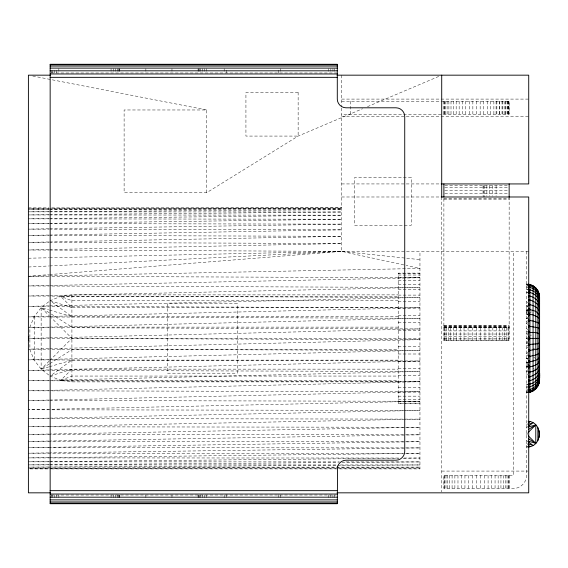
<?xml version="1.0" encoding="UTF-8"?>
<svg xmlns="http://www.w3.org/2000/svg" width="568" height="568" viewBox="0 0 568 568"><rect width="100%" height="100%" fill="white"/><g stroke="black" fill="none" stroke-linecap="round" stroke-linejoin="round"><path stroke-width="0.43" stroke-dasharray="2.84 2.13" d="M48.77 301.771L41.145 307.622L34.229 316.632L29.884 327.125L29.884 349.647L34.229 360.133L41.145 369.143L48.77 374.994M527.516 341.964L526.55 343.399L529.085 344.165M529.085 367.063L526.55 367.013L527.516 365.7M527.516 317.484L526.55 318.74L527.672 317.484M529.085 371.799L526.55 371.152L527.516 369.903M529.085 314.771L526.55 314.139L527.516 312.954M526.55 371.152L527.672 369.796M526.55 348.376L527.672 347.055M49.139 361.149L41.145 369.143L41.145 307.622L48.628 309.808M49.757 360.531L71.909 338.386L419.958 338.386M398.204 360.133L71.909 360.133L50.154 376.059L60.648 380.404L71.909 369.143L398.204 369.143M526.55 424.871L527.672 423.742M527.779 432.866L526.55 434.094L527.779 435.329M527.672 339.458L526.55 338.386L527.672 337.314M526.55 375.022L527.672 374.021M527.672 322.525L526.55 323.497L527.672 324.463M527.672 352.302L526.55 353.268L527.672 354.24M526.55 427.569L527.857 426.618M49.203 364.038L41.145 369.143L48.628 366.956M49.934 363.577L71.909 349.647L398.204 349.647M206.773 192.637L206.773 109.972L124.115 109.972L124.115 192.637L206.773 192.637L298.136 136.079L362.583 108.736M367.475 106.663L440.079 75.863M398.204 316.632L71.909 316.632L50.154 300.706L60.648 296.361L71.909 294.877L398.204 294.877M398.204 381.888L71.909 381.888L60.648 380.404L71.909 376.059L398.204 376.059M529.93 312.506L531.499 311.917M50.154 376.059L71.909 369.143M529.085 332.599L526.55 333.366L527.516 334.8M49.459 366.708L71.909 360.133M529.085 311.52L526.55 312.258L529.085 312.443M526.55 345.699L529.085 345.003M529.085 391.189L526.55 391.842L529.085 391.948M527.516 306.862L526.55 305.612L529.085 304.966M527.516 363.811L526.55 362.625L528.24 362.206M526.55 321.168L529.085 320.65M529.085 310.554L526.55 311.065L529.085 311.221M528.24 384.337L526.55 384.621L529.085 384.337M529.085 392.119L526.55 392.531L528.24 392.424M529.085 309.965L526.55 310.348L529.085 310.369M526.55 342.071L529.085 341.716M526.55 392.765L528.24 392.545M526.55 447.151L528.24 446.924M528.24 386.865L526.55 387.064L529.085 387M526.55 318.385L529.085 318.151M526.55 286.073L529.085 285.867M48.777 276.339L28.4 276.261L48.692 274.649M49.579 274.578L341.645 251.368L528.723 251.368M526.55 310.107L529.085 309.908L526.55 309.752L527.516 311.065M526.55 364.507L529.085 364.322M526.55 367.013L528.24 366.892M526.55 365.7L529.085 365.543M526.55 287.671L529.085 287.522M526.55 362.625L529.085 362.476M28.4 266.995L48.749 265.98M49.636 265.938L341.645 251.368L419.958 259.647M526.55 362.874L529.085 362.746M529.93 335.17L531.499 335.092M528.24 284.852L526.55 284.923L529.085 285.576M48.777 316.426L28.4 316.901L48.777 316.972M49.664 316.404L419.958 307.771L49.664 306.422M48.777 327.118L28.4 327.608L48.777 327.672M49.664 327.097L419.958 318.286L49.664 316.972M48.777 337.889L28.4 338.386L48.777 338.45M49.664 337.868L419.958 328.936L49.664 327.679M48.777 348.667L28.4 349.164L48.777 349.221M49.664 348.645L419.958 339.65L49.664 338.45M48.777 359.374L28.4 359.863L48.777 359.927M49.664 359.352L419.958 350.357L49.664 349.228M48.777 369.931L28.4 370.421L48.777 370.478M49.664 369.91L419.958 360.985L49.664 359.927M48.777 380.276L28.4 380.766L48.777 380.808M49.664 380.255L419.958 371.458L49.664 370.478M48.777 390.337L28.4 390.812L48.777 390.855M49.664 390.315L419.958 381.71L49.664 380.816M28.4 258.22L48.749 257.773M49.636 257.751L341.645 251.368L405.325 265.263M48.777 295.559L28.4 296.006L48.777 296.077M49.664 295.537L419.958 287.429L49.664 286.031M48.777 305.882L28.4 306.344L48.777 306.415M49.664 305.861L419.958 297.462L49.664 296.084M48.777 400.042L28.4 400.504L48.777 400.539M49.664 400.021L419.958 391.664L49.664 390.855M48.749 249.565L28.4 249.984L48.812 250.076M49.636 249.544L341.645 243.509L49.7 242.437M28.4 276.261L48.777 275.856M49.664 275.842L419.958 268.458L406.191 265.455M48.777 285.526L28.4 285.952L48.777 286.031M49.664 285.505L419.958 277.738L49.664 276.346M526.55 309.752L528.24 309.723M48.777 418.126L28.4 418.552L48.777 418.58M49.664 418.112L419.958 410.437L49.664 409.805M48.777 426.383L28.4 426.781L419.958 427.271L49.664 434.023M49.664 426.369L419.958 419.127L49.664 418.58M48.749 241.961L28.4 242.358L48.812 242.429M49.636 241.947L341.645 236.309L49.7 235.45M48.777 434.037L28.4 434.406L419.958 434.818L49.664 441.024M48.749 235.024L28.4 235.386L48.812 235.443M49.636 235.01L341.645 229.841L49.7 229.167M48.777 441.038L28.4 441.379L419.958 441.705L49.664 447.328M48.812 228.79L28.4 229.117L48.812 229.167M49.7 228.776L341.645 224.133L49.7 223.629M48.777 447.343L28.4 447.648L419.958 447.904L49.664 452.888M48.812 223.309L28.4 223.593L48.812 223.629M49.7 223.295L341.645 219.234L49.7 218.886M48.777 452.895L28.4 453.172L419.958 453.363L404.011 453.548M48.812 218.616L28.4 218.857L48.812 218.879M49.7 218.609L341.645 215.18L49.7 214.952M48.777 457.673L28.4 457.907L398.693 458.035M49.664 457.659L403.124 453.555M526.55 366.417L529.085 366.395M48.777 461.635L28.4 461.834L48.777 461.834M49.664 461.628L398.693 458.248M403.124 458.206L419.958 458.042L403.124 458.035M48.812 214.747L28.4 214.938L48.812 214.952M49.7 214.732L341.645 211.999L49.7 211.864M48.812 211.715L28.4 211.857L48.812 211.864M49.7 211.715L341.645 209.706L49.7 209.649M48.777 464.752L28.4 464.908L48.777 464.908M49.664 464.745L338.457 462.537M342 462.515L419.958 461.919L343.775 461.898M48.777 467.01L28.4 467.123L419.958 467.144L49.664 468.387M49.664 467.002L336.682 465.419M337.569 465.412L419.958 464.958L338.457 464.951M48.812 209.556L28.4 209.642L48.812 209.649M49.7 209.556L341.645 208.328L49.7 208.314L341.645 207.867L49.7 207.867M28.4 468.458L48.777 468.387M51.042 72.995L337.293 72.995M341.645 99.095L528.723 99.095M341.645 101.274L509.148 101.274L509.148 114.324L341.645 114.324M341.645 116.504L528.723 116.504M341.645 183.933L441.712 183.933M444.765 185.686L508.261 185.686M444.765 187.759L508.261 187.759M444.765 190.465L508.261 190.465M444.765 193.61L508.261 193.61M341.645 196.989L443.005 196.989M443.885 198.601L509.148 198.601M443.885 199.162L509.148 199.162M28.4 207.867L48.812 207.867M419.958 273.123L398.204 273.123L398.204 403.642L419.958 403.642M398.204 273.599L419.958 273.599M398.204 275.019L419.958 275.019M398.204 277.361L419.958 277.361M398.204 280.599L419.958 280.599M398.204 284.674L419.958 284.674M398.204 289.538L419.958 289.538M398.204 295.104L419.958 295.104M398.204 307.622L71.909 307.622L60.648 296.361L398.204 296.361M398.204 300.706L71.909 300.706L60.648 296.361M398.204 301.31L419.958 301.31M398.204 308.055L419.958 308.055M398.204 315.24L419.958 315.24M398.204 322.766L419.958 322.766M443.885 325.329L509.148 325.329M443.885 325.897L509.148 325.897M443.885 326.415L509.148 326.415M443.885 326.87L509.148 326.87M398.204 327.125L71.909 327.125L49.934 313.195M443.885 327.218L509.148 327.218M443.885 327.431L509.148 327.431M443.885 327.509L509.148 327.509M398.204 330.519L419.958 330.519M443.885 330.881L509.148 330.881M443.885 334.034L509.148 334.034M443.885 336.739L509.148 336.739M526.55 338.386L529.085 338.386M443.885 338.812L509.148 338.812M443.885 340.111L509.148 340.111M398.204 346.246L419.958 346.246M398.204 353.999L419.958 353.999M398.204 361.525L419.958 361.525M398.204 368.71L419.958 368.71M398.204 375.455L419.958 375.455M60.648 380.404L398.204 380.404M398.204 381.66L419.958 381.66M398.204 387.234L419.958 387.234M398.204 392.09L419.958 392.09M398.204 396.166L419.958 396.166M398.204 399.403L419.958 399.403M398.204 401.746L419.958 401.746M398.204 403.166L419.958 403.166M526.55 446.704L528.24 446.704M49.664 461.834L339.344 461.898M49.664 464.908L337.569 464.943M30.175 468.458L419.958 468.465M30.175 468.905L50.545 468.905M51.432 468.905L419.958 468.905L419.958 251.368M441.712 471.078L527.878 471.078M51.042 495.005L336.128 495.005M49.664 400.546L419.958 401.264L28.4 409.769L48.777 409.805M49.7 250.076L341.645 251.368L341.645 107.799M528.24 289.744L526.55 289.701L529.085 289.999M526.55 313.891L529.085 314.019M526.55 314.139L528.24 314.239M526.55 389.094L529.085 389.243M528.24 284.341L526.55 284.234L528.24 284.511M526.55 390.692L529.085 390.898M526.55 358.38L529.085 358.614M528.24 292.335L526.55 292.144L529.085 292.57M526.55 284L528.24 284.22M526.55 366.665L529.085 366.999M526.55 334.694L529.085 335.049M32.752 76.02L206.773 109.972M526.55 355.596L529.085 356.122M533.075 348.298L534.424 348.645M526.55 331.066L529.085 331.762M49.459 310.057L71.909 316.632M50.154 300.706L71.909 307.622M533.75 357.428L535.78 358.401M49.203 312.727L41.145 307.622L49.139 315.616M526.55 440.626L527.857 441.577M533.075 368.22L534.424 369.25M526.55 301.743L527.672 302.751M526.55 443.324L527.672 444.453M49.757 316.234L71.909 338.386M527.672 359.281L526.55 358.032L527.516 359.281M526.55 328.389L527.672 329.71M526.55 305.612L527.672 306.969M526.55 251.368L526.55 475.43C526.593 482.417 520.48 488.523 513.493 488.48L443.885 488.48L443.885 475.43L513.493 475.43L513.493 251.368M509.148 196.989L509.148 340.559L443.885 340.559L443.885 197.87M509.148 475.43L509.148 488.48M508.942 101.274L508.942 114.324M508.864 327.509L508.864 340.559M508.907 475.43L508.907 488.48M508.701 101.274L508.701 114.324M508.325 101.274L508.325 114.324M508.197 475.43L508.197 488.48M508.033 327.509L508.033 340.559M507.394 101.274L507.394 114.324M507.316 101.274L507.316 114.324M507.025 475.43L507.025 488.48M506.663 327.509L506.663 340.559M505.918 101.274L505.918 114.324M505.406 475.43L505.406 488.48M505.321 101.274L505.321 114.324M504.774 327.509L504.774 340.559M504.143 101.274L504.143 114.324M503.369 475.43L503.369 488.48M502.616 101.274L502.616 114.324M502.403 327.509L502.403 340.559M502.027 101.274L502.027 114.324M500.94 475.43L500.94 488.48M499.591 101.274L499.591 114.324M499.591 327.509L499.591 340.559M499.471 101.274L499.471 114.324M498.15 475.43L498.15 488.48M496.858 101.274L496.858 114.324M496.382 327.509L496.382 340.559M496.091 101.274L496.091 114.324M496.091 185.672L496.091 196.116M495.055 475.43L495.055 488.48M493.876 101.274L493.876 114.324M492.832 327.509L492.832 340.559M492.719 185.672L492.719 196.116M491.682 475.43L491.682 488.48M490.674 101.274L490.674 114.324M489.566 185.672L489.566 196.116M489.005 327.509L489.005 340.559M488.089 475.43L488.089 488.48M487.294 101.274L487.294 114.324M486.861 185.672L486.861 196.116M484.958 327.509L484.958 340.559M484.788 185.672L484.788 196.989M484.326 475.43L484.326 488.48M483.78 101.274L483.78 114.324M483.489 185.672L483.489 196.989M483.041 185.672L483.041 196.116M480.776 327.509L480.776 340.559M480.45 475.43L480.45 488.48M480.166 101.274L480.166 114.324M476.516 101.274L476.516 114.324M476.516 327.509L476.516 340.559M476.516 475.43L476.516 488.48M472.86 101.274L472.86 114.324M472.583 475.43L472.583 488.48M472.256 327.509L472.256 340.559M469.253 101.274L469.253 114.324M468.706 475.43L468.706 488.48M468.067 327.509L468.067 340.559M465.739 101.274L465.739 114.324M464.943 475.43L464.943 488.48M464.028 327.509L464.028 340.559M462.359 101.274L462.359 114.324M461.351 475.43L461.351 488.48M460.201 327.509L460.201 340.559M459.157 101.274L459.157 114.324M457.978 475.43L457.978 488.48M456.651 327.509L456.651 340.559M456.168 101.274L456.168 114.324M454.876 475.43L454.876 488.48M453.441 101.274L453.441 114.324M453.441 327.509L453.441 340.559M452.092 475.43L452.092 488.48M451.006 101.274L451.006 114.324M450.63 327.509L450.63 340.559M449.664 475.43L449.664 488.48M448.89 101.274L448.89 114.324M448.258 327.509L448.258 340.559M447.627 475.43L447.627 488.48M447.115 101.274L447.115 114.324M446.37 327.509L446.37 340.559M446.008 475.43L446.008 488.48M445.717 101.274L445.717 114.324M445 327.509L445 340.559M444.836 475.43L444.836 488.48M444.701 101.274L444.701 114.324M444.091 101.274L444.091 114.324M444.162 327.509L444.162 340.559M444.126 475.43L444.126 488.48M443.885 101.274L443.885 114.324M441.712 196.989L441.712 491.959M350.349 101.274L350.349 114.324M341.645 75.168L341.645 106.926M334.744 68.643L334.744 71.256M334.744 495.005L334.744 497.618M332.947 68.643L332.947 71.256M332.947 495.005L332.947 497.618M330.846 68.643L330.846 71.256M330.846 495.005L330.846 497.618M328.595 68.643L328.595 71.256M328.595 495.005L328.595 497.618M280.734 68.643L280.734 71.256M280.734 495.005L280.734 497.618M278.561 70.148L278.561 73.499M278.561 494.501L278.561 497.852M226.355 70.148L226.355 73.499M226.355 494.501L226.355 497.852M224.175 68.643L224.175 71.256M224.175 495.005L224.175 497.618M206.773 68.643L206.773 71.256M206.773 495.005L206.773 497.618M204.523 68.643L204.523 71.256M204.523 495.005L204.523 497.618M202.428 68.643L202.428 71.256M202.428 495.005L202.428 497.618M200.625 68.643L200.625 71.256M200.625 495.005L200.625 497.618M199.24 68.643L199.24 71.256M199.24 495.005L199.24 497.618M198.374 68.643L198.374 71.256M198.374 495.005L198.374 497.618M198.076 68.643L198.076 71.256M198.076 495.005L198.076 497.618M171.969 68.643L171.969 71.256M171.969 495.005L171.969 497.618M145.869 68.643L145.869 71.256M145.869 495.005L145.869 497.618M119.763 68.643L119.763 71.256M119.763 495.005L119.763 497.618M119.465 68.643L119.465 71.256M119.465 495.005L119.465 497.618M118.598 68.643L118.598 71.256M118.598 495.005L118.598 497.618M117.214 68.643L117.214 71.256M117.214 495.005L117.214 497.618M115.41 68.643L115.41 71.256M115.41 495.005L115.41 497.618M113.316 68.643L113.316 71.256M113.316 495.005L113.316 497.618M111.065 68.643L111.065 71.256M111.065 495.005L111.065 497.618M71.909 294.877L71.909 381.888M58.852 68.643L58.852 71.256M58.852 495.005L58.852 497.618M56.601 70.382L56.601 72.995M56.601 495.005L56.601 497.618M54.507 70.382L54.507 72.995M54.507 495.005L54.507 497.618M52.703 70.382L52.703 72.995M52.703 495.005L52.703 497.618M51.319 70.382L51.319 72.995M51.319 495.005L51.319 497.618M34.229 316.632L34.229 360.133M48.812 208.279L28.4 208.307L48.812 208.314M298.136 92.57L245.93 92.57L245.93 136.079L298.136 136.079L298.136 92.57M411.253 177.408L354.695 177.408L354.695 225.269L411.253 225.269L411.253 177.408M237.232 303.575L167.624 303.575L167.624 373.19L237.232 373.19L237.232 303.575"/><path stroke-width="0.85" d="M528.24 386.865C535.851 386.488 541.34 378.544 539.266 371.231M528.574 389.854C536 388.313 541.29 380.894 539.266 373.339M28.627 336.654L28.627 340.118M539.266 299.584C540.942 292.548 535.461 284.831 528.24 284.22M528.24 392.545C534.587 391.984 539.593 386.006 539.6 379.715L539.6 297.05M528.24 446.924C542.909 446.001 542.909 422.194 528.24 421.264M539.266 299.826C540.949 292.776 535.411 285.221 528.24 284.511M539.266 300.557C540.985 293.436 535.248 286.386 528.24 285.363M539.266 301.764C541.013 294.714 535.155 288.395 528.574 286.911M539.6 324.733L539.153 323.618L539.6 316.39C538.734 311.427 532.614 309.702 528.24 309.723M539.153 380.581L539.6 377.393L539.266 375.001M539.266 303.426L539.302 297.838M539.266 375.64L539.6 373.382C539.494 379.389 533.892 383.769 528.24 384.337M539.266 377.905L539.6 375.618L539.153 378.402M539.266 305.534L539.302 300.039M539.266 308.048C540.999 301.452 534.275 296.815 528.574 295.722M539.302 310.753C540.899 304.164 533.48 301.146 528.574 299.421M539.302 314.019C540.651 308.658 534.36 305.414 529.93 304.753L528.801 303.752M539.302 357.648L539.266 353.942M539.302 317.59L539.6 316.39M539.302 361.567L539.302 358.997M539.6 356.313L539.153 357.783L537.853 359.146L535.78 360.318L528.24 362.206M539.6 352.032L539.153 353.147C536.341 356.058 531.868 355.192 528.574 356.931M539.153 329.937L539.6 329.184L539.153 328.432L537.853 327.736L529.93 326.38L528.801 325.421M528.481 340.53L529.93 338.386L528.481 336.235M528.481 316.227L529.93 314.338L533.075 314.921L537.853 317.05L539.153 318.456M528.481 368.653L529.93 366.779C533.7 366.097 538.72 364.684 539.6 360.375L539.302 359.175M528.801 345.742L529.93 344.421L537.853 343.739L539.6 343.008L539.153 342.632M528.801 422.613L529.93 421.491L528.24 421.491M528.396 432.248L535.78 424.871L535.78 443.324L528.226 441.116M528.801 373.013L529.93 372.012C534.36 371.351 540.651 368.107 539.302 362.746M528.801 321.545L529.93 320.565L533.075 320.998L537.853 322.574L539.153 323.618M539.153 334.133L539.6 333.757C536.213 332.287 531.84 332.024 528.24 332.855M528.801 351.344L529.93 350.385L537.853 349.029L539.153 348.333L539.6 347.58L539.153 346.828M528.503 426.135L533.075 422.791L528.176 424.353M528.574 293.507L529.93 292.527C535.006 293.663 539.586 297.944 539.6 303.39L539.266 301.239M528.574 387.639L529.93 386.666L528.574 385.85M528.68 429.365L535.78 424.871L528.226 427.079M528.574 377.344C533.48 375.618 540.899 372.608 539.302 366.019M528.574 327.182L529.93 326.38M528.574 297.007L529.93 296.212M528.574 300.841L529.93 300.245M528.24 392.261C535.411 391.544 540.949 383.989 539.266 376.939M528.24 391.402C535.248 390.386 540.985 383.329 539.266 376.208M528.574 422.01L529.93 421.491M528.574 381.043C534.275 379.956 540.999 375.313 539.266 368.717M528.24 305.179L529.93 304.753M528.24 285.938L529.93 285.796M528.24 366.892L529.93 366.779L528.481 364.997M528.24 392.424L529.93 392.325L529.93 284.447L528.24 284.341M528.24 287.571L529.93 287.472M528.24 284.852L529.93 284.781M50.154 64.738L337.293 64.738M50.154 66.044L337.293 66.044M50.154 68.117L337.293 68.117M50.154 70.815L337.293 70.815M50.154 73.968L337.293 73.968M50.573 75.168L28.4 75.168L28.4 492.832L50.58 492.832M337.051 75.168L528.723 75.168L528.723 183.933L441.244 183.933M50.154 77.347L337.293 77.347M441.244 196.989L528.723 196.989L528.723 492.832L337.051 492.832M528.24 338.386L539.6 338.386M528.24 446.704L529.93 446.704L528.801 445.575M50.154 490.653L337.293 490.653M50.154 494.032L337.293 494.032M50.154 497.185L337.293 497.185M50.154 499.883L337.293 499.883M50.154 501.956L337.293 501.956M50.154 503.262L337.293 503.262M528.24 289.744C534.176 289.801 539.529 295.183 539.6 301.146L539.266 299.059M528.24 391.913L529.93 391.984M528.24 314.239L529.93 314.338L528.481 312.372M528.24 389.194L529.93 389.293M528.24 390.827L529.93 390.969M528.24 292.335L529.93 292.527L528.574 291.398M528.24 371.586L529.93 372.012M528.24 343.91L529.93 344.421M528.176 443.842L533.075 445.397L528.503 442.053M528.574 446.185L529.93 446.704M528.574 375.924L529.93 376.52M528.574 319.834L529.93 320.565M528.574 379.758L529.93 380.553M528.574 349.583L529.93 350.385M528.574 288.942L529.93 289.786M528.68 438.823L535.78 443.324L528.396 435.94M528.574 383.144L529.93 384.053M528.801 355.22L529.93 356.2M528.801 360.531L529.93 361.788M528.801 331.023L529.93 332.344M528.801 308.325L529.93 309.688M539.266 377.18L539.6 379.715M539.153 293.677L539.153 383.095M539.153 430.721L539.153 437.474M537.853 290.525L537.853 386.24M537.853 427.569L537.853 440.626M535.78 287.82L535.78 388.945M533.075 285.747L533.075 391.018M509.148 183.933L509.148 197.281M443.885 183.933L443.885 196.989M441.712 75.168L441.712 196.989M337.591 466.647L337.293 503.709L50.154 503.709L50.154 64.29L337.293 64.29L337.293 99.095C337.264 103.752 341.34 107.828 345.997 107.799L396.031 107.799C400.688 107.771 404.757 111.846 404.728 116.504L404.728 451.496C404.757 456.154 400.688 460.229 396.031 460.201L345.997 460.201C342.149 460.222 338.606 462.941 337.591 466.647"/></g></svg>
